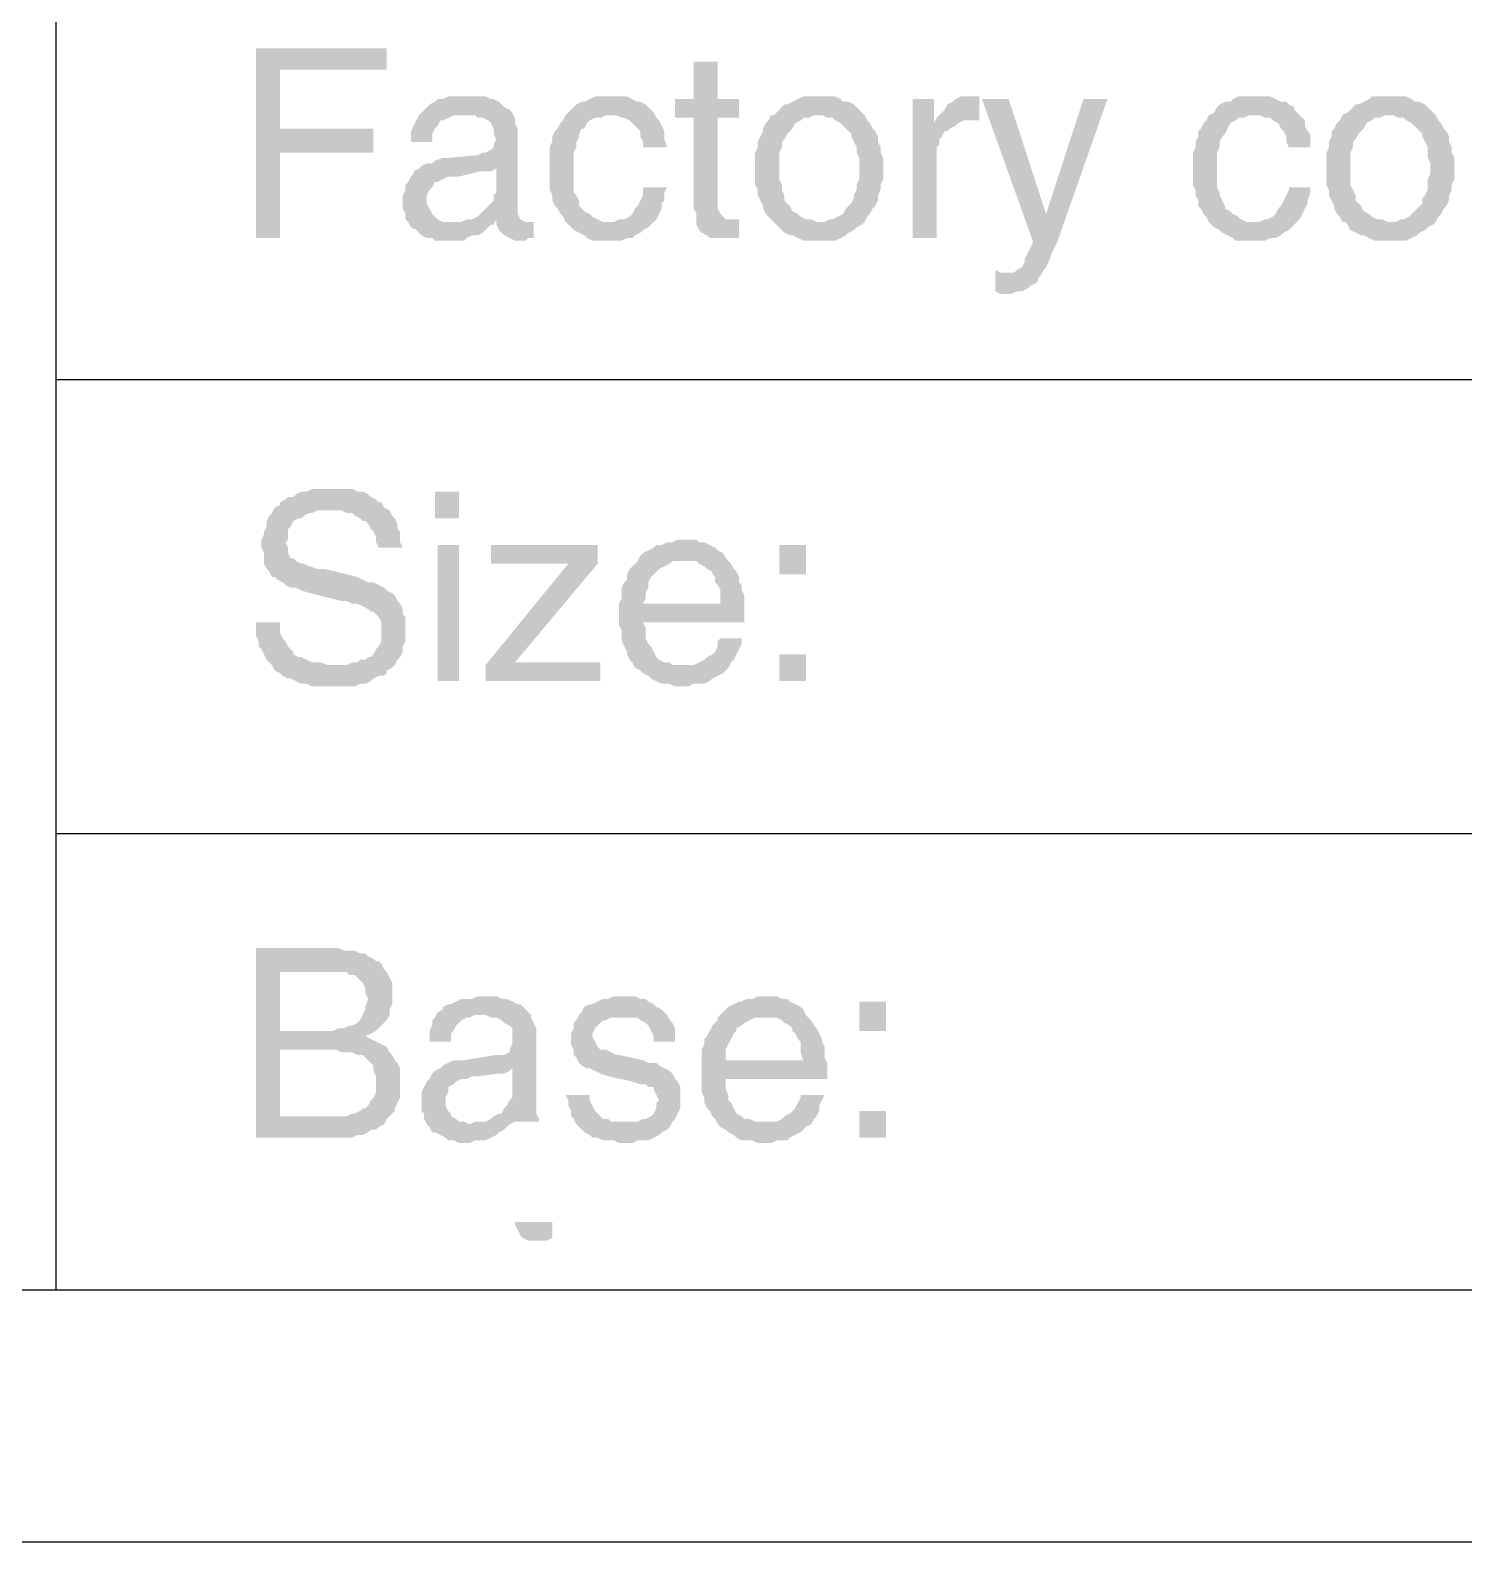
# Model space of a CAD drawing. Header units: millimetres. Extents: x 7018 to 13530, y 4187 to 5692.
# Drawn here: x 8430.53 to 8454.77, y 4524.92 to 4550.47 of the extents above; entities that cross this region are included whole.
import ezdxf

# ---------------------------------------------------------------- set-up
doc = ezdxf.new("R2010")
doc.units = ezdxf.units.MM

msp = doc.modelspace()

# ---------------------------------------------------------------- hatches: boundary and pattern name
at = {"transparency": 33554559}
for points in [[(8436.559, 4550.163), (8434.348, 4550.163), (8434.348, 4546.959), (8434.754, 4546.959), (8434.754, 4548.403), (8436.334, 4548.403), (8436.334, 4548.809), (8434.754, 4548.809), (8434.754, 4549.802), (8436.559, 4549.802), (8436.559, 4549.983)], [(8442.156, 4549.938), (8441.75, 4549.938), (8441.75, 4549.306), (8441.434, 4549.306), (8441.434, 4548.99), (8441.75, 4548.99), (8441.75, 4547.455), (8441.795, 4547.365), (8441.795, 4547.185), (8441.84, 4547.094), (8441.885, 4547.049), (8441.885, 4547.049), (8441.975, 4547.004), (8442.02, 4546.959), (8442.517, 4546.959), (8442.517, 4547.275), (8442.291, 4547.275), (8442.246, 4547.32), (8442.201, 4547.365), (8442.156, 4547.455), (8442.156, 4548.99), (8442.517, 4548.99), (8442.517, 4549.306), (8442.156, 4549.306)], [(8437.913, 4549.351), (8437.597, 4549.351), (8437.507, 4549.306), (8437.417, 4549.306), (8437.372, 4549.261), (8437.282, 4549.216), (8437.236, 4549.17), (8437.191, 4549.125), (8437.146, 4549.08), (8437.101, 4549.035), (8437.056, 4548.945), (8437.011, 4548.854), (8436.966, 4548.764), (8436.966, 4548.584), (8437.327, 4548.584), (8437.327, 4548.719), (8437.372, 4548.809), (8437.417, 4548.854), (8437.462, 4548.945), (8437.507, 4548.945), (8437.597, 4548.99), (8437.688, 4549.035), (8437.868, 4549.035), (8438.681, 4549.08), (8438.635, 4549.125), (8438.545, 4549.17), (8438.5, 4549.216), (8438.455, 4549.261), (8438.365, 4549.306), (8438.32, 4549.306), (8438.229, 4549.351), (8438.004, 4549.351)], [(8440.351, 4549.351), (8440.08, 4549.351), (8439.989, 4549.306), (8439.899, 4549.261), (8439.854, 4549.261), (8439.764, 4549.216), (8439.719, 4549.17), (8439.628, 4549.08), (8439.583, 4549.035), (8440.441, 4549.035), (8440.531, 4548.99), (8440.576, 4548.99), (8440.666, 4548.945), (8440.712, 4548.9), (8440.802, 4548.809), (8440.847, 4548.764), (8440.847, 4548.674), (8440.892, 4548.584), (8440.892, 4548.493), (8441.298, 4548.493), (8441.253, 4548.629), (8441.253, 4548.764), (8441.208, 4548.854), (8441.163, 4548.945), (8441.118, 4548.99), (8441.073, 4549.08), (8441.027, 4549.125), (8440.982, 4549.17), (8440.937, 4549.216), (8440.847, 4549.261), (8440.802, 4549.261), (8440.712, 4549.306), (8440.621, 4549.351), (8440.441, 4549.351)], [(8443.871, 4549.351), (8443.6, 4549.351), (8443.51, 4549.306), (8443.419, 4549.261), (8443.329, 4549.216), (8443.284, 4549.216), (8443.194, 4549.125), (8443.149, 4549.08), (8443.104, 4549.035), (8443.058, 4549.035), (8443.013, 4548.945), (8442.968, 4548.9), (8442.923, 4548.809), (8442.923, 4548.764), (8442.878, 4548.674), (8442.833, 4548.584), (8442.833, 4548.493), (8442.788, 4548.403), (8442.788, 4548.132), (8442.788, 4547.862), (8442.833, 4547.771), (8442.833, 4547.681), (8442.878, 4547.591), (8442.923, 4547.501), (8442.923, 4547.455), (8442.968, 4547.365), (8443.013, 4547.32), (8443.104, 4547.23), (8443.871, 4547.23), (8443.826, 4547.23), (8443.735, 4547.275), (8443.645, 4547.275), (8443.555, 4547.32), (8443.51, 4547.365), (8443.419, 4547.41), (8443.374, 4547.501), (8443.329, 4547.546), (8443.284, 4547.591), (8443.284, 4547.681), (8443.239, 4547.771), (8443.239, 4547.862), (8443.194, 4547.952), (8443.194, 4548.403), (8443.239, 4548.493), (8443.239, 4548.584), (8443.284, 4548.629), (8443.329, 4548.719), (8443.374, 4548.764), (8443.419, 4548.809), (8443.465, 4548.9), (8443.555, 4548.945), (8443.6, 4548.99), (8443.69, 4548.99), (8443.781, 4549.035), (8444.638, 4549.035), (8444.593, 4549.08), (8444.503, 4549.17), (8444.458, 4549.216), (8444.367, 4549.261), (8444.277, 4549.261), (8444.232, 4549.306), (8444.142, 4549.351), (8443.961, 4549.351)], [(8445.811, 4549.306), (8445.45, 4549.306), (8445.45, 4546.959), (8445.857, 4546.959), (8445.857, 4548.493), (8445.902, 4548.539), (8445.902, 4548.629), (8445.947, 4548.674), (8445.992, 4548.764), (8446.037, 4548.764), (8446.082, 4548.809), (8446.173, 4548.854), (8445.811, 4548.9)], [(8446.488, 4549.351), (8446.263, 4549.351), (8446.173, 4549.306), (8446.127, 4549.261), (8446.037, 4549.216), (8445.992, 4549.125), (8445.947, 4549.08), (8445.902, 4549.035), (8445.857, 4548.99), (8446.488, 4548.945), (8446.579, 4548.945), (8446.579, 4549.351), (8446.579, 4549.351)], [(8447.075, 4549.306), (8446.624, 4549.306), (8447.481, 4546.914), (8447.707, 4547.365)], [(8448.745, 4549.306), (8448.339, 4549.306), (8447.707, 4547.365), (8447.481, 4546.914), (8447.481, 4546.869), (8447.481, 4546.869), (8447.436, 4546.778), (8447.391, 4546.688), (8447.346, 4546.598), (8447.346, 4546.553), (8447.301, 4546.462), (8447.211, 4546.417), (8447.165, 4546.372), (8447.075, 4546.372), (8447.617, 4546.327), (8447.662, 4546.417), (8447.707, 4546.462), (8447.752, 4546.553), (8447.797, 4546.688), (8447.842, 4546.778), (8447.888, 4546.869)], [(8451.227, 4549.351), (8450.957, 4549.351), (8450.866, 4549.306), (8450.821, 4549.261), (8450.731, 4549.261), (8450.641, 4549.216), (8450.596, 4549.17), (8450.55, 4549.08), (8450.46, 4549.035), (8451.318, 4549.035), (8451.408, 4548.99), (8451.498, 4548.99), (8451.543, 4548.945), (8451.634, 4548.9), (8451.679, 4548.809), (8451.724, 4548.764), (8451.769, 4548.674), (8451.769, 4548.584), (8451.814, 4548.493), (8452.175, 4548.493), (8452.175, 4548.719), (8452.13, 4548.764), (8452.085, 4548.854), (8452.085, 4548.945), (8452.04, 4548.99), (8451.949, 4549.08), (8451.904, 4549.125), (8451.904, 4549.17), (8451.814, 4549.216), (8451.769, 4549.261), (8451.679, 4549.261), (8451.588, 4549.306), (8451.498, 4549.351), (8451.318, 4549.351)], [(8453.529, 4549.351), (8453.213, 4549.351), (8453.168, 4549.306), (8453.078, 4549.261), (8452.988, 4549.216), (8452.942, 4549.216), (8452.852, 4549.125), (8452.807, 4549.08), (8452.717, 4549.035), (8452.717, 4549.035), (8452.672, 4548.945), (8452.626, 4548.9), (8452.581, 4548.809), (8452.536, 4548.764), (8452.536, 4548.674), (8452.491, 4548.584), (8452.491, 4548.493), (8452.446, 4548.403), (8452.446, 4548.132), (8452.446, 4547.862), (8452.491, 4547.771), (8452.491, 4547.681), (8452.536, 4547.591), (8452.581, 4547.501), (8452.581, 4547.455), (8452.626, 4547.365), (8452.672, 4547.32), (8452.717, 4547.23), (8453.529, 4547.23), (8453.484, 4547.23), (8453.394, 4547.275), (8453.303, 4547.275), (8453.213, 4547.32), (8453.168, 4547.365), (8453.078, 4547.41), (8453.033, 4547.501), (8452.988, 4547.546), (8452.942, 4547.591), (8452.942, 4547.681), (8452.897, 4547.771), (8452.852, 4547.862), (8452.852, 4548.403), (8452.897, 4548.493), (8452.897, 4548.584), (8452.942, 4548.629), (8452.988, 4548.719), (8453.033, 4548.764), (8453.078, 4548.809), (8453.123, 4548.9), (8453.213, 4548.945), (8453.258, 4548.99), (8453.349, 4548.99), (8453.439, 4549.035), (8454.296, 4549.035), (8454.251, 4549.08), (8454.161, 4549.17), (8454.116, 4549.216), (8454.026, 4549.261), (8453.935, 4549.261), (8453.89, 4549.306), (8453.8, 4549.351), (8453.619, 4549.351)], [(8438.681, 4549.08), (8437.868, 4549.035), (8438.049, 4549.035), (8438.094, 4548.99), (8438.184, 4548.99), (8438.274, 4548.945), (8438.32, 4548.9), (8438.365, 4548.809), (8438.365, 4548.719), (8438.41, 4548.629), (8438.41, 4548.629), (8438.365, 4548.539), (8438.365, 4548.493), (8438.32, 4548.448), (8438.229, 4548.403), (8438.184, 4548.403), (8438.094, 4548.358), (8437.597, 4548.313), (8437.507, 4548.313), (8437.372, 4548.268), (8437.327, 4548.223), (8437.236, 4548.223), (8437.146, 4548.178), (8438.41, 4548.132), (8438.41, 4547.726), (8438.41, 4547.726), (8438.365, 4547.681), (8438.365, 4547.591), (8438.32, 4547.546), (8438.229, 4547.455), (8438.184, 4547.41), (8438.139, 4547.365), (8438.094, 4547.32), (8438.004, 4547.275), (8437.913, 4547.275), (8437.823, 4547.23), (8436.92, 4547.23), (8436.966, 4547.139), (8437.056, 4547.094), (8437.101, 4547.049), (8437.146, 4547.004), (8437.236, 4546.959), (8437.327, 4546.959), (8437.372, 4546.914), (8437.868, 4546.914), (8437.913, 4546.959), (8438.004, 4547.004), (8438.094, 4547.004), (8438.184, 4547.049), (8438.229, 4547.094), (8438.32, 4547.185), (8438.365, 4547.185), (8438.41, 4547.275), (8438.816, 4547.275), (8438.771, 4547.365), (8438.771, 4548.809), (8438.726, 4548.9), (8438.726, 4548.99)], [(8439.583, 4549.035), (8439.538, 4548.945), (8439.493, 4548.9), (8439.448, 4548.809), (8439.403, 4548.764), (8439.358, 4548.674), (8439.358, 4548.584), (8439.312, 4548.493), (8439.312, 4547.771), (8439.358, 4547.681), (8439.358, 4547.591), (8439.403, 4547.501), (8439.448, 4547.455), (8439.493, 4547.365), (8439.538, 4547.32), (8439.583, 4547.23), (8440.305, 4547.23), (8440.215, 4547.23), (8440.125, 4547.275), (8440.035, 4547.32), (8439.989, 4547.365), (8439.899, 4547.41), (8439.854, 4547.455), (8439.809, 4547.501), (8439.809, 4547.591), (8439.764, 4547.681), (8439.719, 4547.726), (8439.719, 4548.403), (8439.764, 4548.493), (8439.764, 4548.584), (8439.809, 4548.674), (8439.809, 4548.719), (8439.854, 4548.809), (8439.899, 4548.809), (8439.944, 4548.9), (8439.989, 4548.945), (8440.08, 4548.99), (8440.17, 4548.99), (8440.26, 4549.035), (8440.351, 4549.035)], [(8444.638, 4549.035), (8443.871, 4549.035), (8443.916, 4549.035), (8444.006, 4548.99), (8444.096, 4548.99), (8444.142, 4548.945), (8444.232, 4548.9), (8444.277, 4548.854), (8444.367, 4548.764), (8444.412, 4548.719), (8444.412, 4548.674), (8444.458, 4548.584), (8444.503, 4548.493), (8444.503, 4548.403), (8444.548, 4548.313), (8444.548, 4547.952), (8444.503, 4547.862), (8444.503, 4547.771), (8444.458, 4547.681), (8444.458, 4547.636), (8444.412, 4547.546), (8444.367, 4547.501), (8444.322, 4547.455), (8444.277, 4547.365), (8444.187, 4547.32), (8444.096, 4547.275), (8444.051, 4547.275), (8443.961, 4547.23), (8443.104, 4547.23), (8443.149, 4547.185), (8443.239, 4547.094), (8443.284, 4547.049), (8443.374, 4547.004), (8443.419, 4547.004), (8443.51, 4546.959), (8443.6, 4546.914), (8444.142, 4546.914), (8444.232, 4546.959), (8444.322, 4547.004), (8444.367, 4547.049), (8444.458, 4547.094), (8444.503, 4547.139), (8444.593, 4547.185), (8444.638, 4547.23), (8444.638, 4547.23), (8444.683, 4547.32), (8444.728, 4547.365), (8444.773, 4547.455), (8444.819, 4547.501), (8444.864, 4547.591), (8444.864, 4547.681), (8444.909, 4547.771), (8444.909, 4547.862), (8444.954, 4547.952), (8444.954, 4548.132), (8444.954, 4548.313), (8444.909, 4548.403), (8444.909, 4548.493), (8444.864, 4548.584), (8444.864, 4548.674), (8444.819, 4548.764), (8444.773, 4548.809), (8444.728, 4548.9), (8444.683, 4548.945)], [(8445.857, 4548.99), (8445.811, 4548.9), (8446.173, 4548.854), (8446.218, 4548.9), (8446.308, 4548.945), (8446.488, 4548.945)], [(8450.46, 4549.035), (8450.415, 4548.945), (8450.37, 4548.9), (8450.325, 4548.809), (8450.28, 4548.764), (8450.28, 4548.674), (8450.234, 4548.584), (8450.234, 4548.493), (8450.189, 4548.403), (8450.189, 4547.862), (8450.234, 4547.771), (8450.234, 4547.681), (8450.28, 4547.591), (8450.28, 4547.501), (8450.325, 4547.455), (8450.37, 4547.365), (8450.415, 4547.32), (8450.46, 4547.23), (8451.227, 4547.23), (8451.092, 4547.23), (8451.002, 4547.275), (8450.957, 4547.32), (8450.866, 4547.365), (8450.821, 4547.41), (8450.731, 4547.455), (8450.731, 4547.501), (8450.686, 4547.591), (8450.641, 4547.681), (8450.641, 4547.726), (8450.596, 4547.816), (8450.596, 4548.403), (8450.641, 4548.493), (8450.641, 4548.584), (8450.686, 4548.674), (8450.731, 4548.719), (8450.776, 4548.809), (8450.776, 4548.809), (8450.821, 4548.9), (8450.911, 4548.945), (8450.957, 4548.99), (8451.047, 4548.99), (8451.137, 4549.035), (8451.227, 4549.035)], [(8454.296, 4549.035), (8453.529, 4549.035), (8453.574, 4549.035), (8453.664, 4548.99), (8453.755, 4548.99), (8453.8, 4548.945), (8453.89, 4548.9), (8453.935, 4548.854), (8454.026, 4548.764), (8454.071, 4548.719), (8454.071, 4548.674), (8454.116, 4548.584), (8454.161, 4548.493), (8454.161, 4548.313), (8454.206, 4548.223), (8454.206, 4548.042), (8454.161, 4547.952), (8454.161, 4547.771), (8454.116, 4547.681), (8454.071, 4547.636), (8454.071, 4547.546), (8454.026, 4547.501), (8453.98, 4547.455), (8453.89, 4547.365), (8453.845, 4547.32), (8453.755, 4547.275), (8453.71, 4547.275), (8453.619, 4547.23), (8452.762, 4547.23), (8452.807, 4547.185), (8452.852, 4547.094), (8452.942, 4547.049), (8453.033, 4547.004), (8453.078, 4547.004), (8453.168, 4546.959), (8453.258, 4546.914), (8453.8, 4546.914), (8453.89, 4546.959), (8453.98, 4547.004), (8454.026, 4547.049), (8454.116, 4547.094), (8454.161, 4547.139), (8454.251, 4547.185), (8454.296, 4547.23), (8454.296, 4547.23), (8454.341, 4547.32), (8454.387, 4547.365), (8454.432, 4547.455), (8454.477, 4547.501), (8454.522, 4547.591), (8454.522, 4547.681), (8454.567, 4547.771), (8454.567, 4547.862), (8454.612, 4547.952), (8454.612, 4548.132), (8454.612, 4548.313), (8454.567, 4548.403), (8454.567, 4548.493), (8454.522, 4548.584), (8454.522, 4548.674), (8454.477, 4548.764), (8454.432, 4548.809), (8454.387, 4548.9), (8454.341, 4548.945)], [(8437.146, 4548.178), (8437.101, 4548.132), (8437.011, 4548.087), (8437.011, 4548.042), (8436.966, 4547.997), (8436.92, 4547.907), (8436.875, 4547.862), (8436.875, 4547.771), (8436.83, 4547.681), (8436.83, 4547.455), (8436.875, 4547.365), (8436.875, 4547.275), (8436.92, 4547.23), (8437.643, 4547.23), (8437.507, 4547.23), (8437.417, 4547.275), (8437.372, 4547.32), (8437.327, 4547.365), (8437.282, 4547.455), (8437.236, 4547.546), (8437.236, 4547.681), (8437.282, 4547.771), (8437.327, 4547.816), (8437.372, 4547.907), (8437.417, 4547.907), (8437.507, 4547.952), (8437.597, 4547.997), (8437.778, 4547.997), (8438.139, 4548.087), (8438.32, 4548.087), (8438.41, 4548.132)], [(8441.298, 4547.816), (8440.892, 4547.816), (8440.892, 4547.681), (8440.847, 4547.591), (8440.802, 4547.501), (8440.757, 4547.455), (8440.712, 4547.365), (8440.666, 4547.32), (8440.576, 4547.275), (8440.486, 4547.275), (8440.396, 4547.23), (8439.583, 4547.23), (8439.628, 4547.185), (8439.674, 4547.139), (8439.719, 4547.094), (8439.809, 4547.049), (8439.899, 4547.004), (8439.944, 4546.959), (8440.035, 4546.914), (8440.531, 4546.914), (8440.621, 4546.959), (8440.712, 4546.959), (8440.757, 4547.004), (8440.847, 4547.049), (8440.892, 4547.094), (8440.982, 4547.139), (8441.027, 4547.185), (8441.073, 4547.23), (8441.118, 4547.275), (8441.163, 4547.365), (8441.208, 4547.455), (8441.208, 4547.546), (8441.253, 4547.591), (8441.253, 4547.726)], [(8452.175, 4547.816), (8451.814, 4547.816), (8451.814, 4547.771), (8451.769, 4547.681), (8451.724, 4547.591), (8451.679, 4547.501), (8451.634, 4547.455), (8451.588, 4547.365), (8451.543, 4547.32), (8451.453, 4547.275), (8451.408, 4547.275), (8451.318, 4547.23), (8450.46, 4547.23), (8450.505, 4547.185), (8450.55, 4547.139), (8450.641, 4547.094), (8450.686, 4547.049), (8450.776, 4547.004), (8450.866, 4546.959), (8450.911, 4546.914), (8451.408, 4546.914), (8451.498, 4546.959), (8451.588, 4546.959), (8451.679, 4547.004), (8451.724, 4547.049), (8451.814, 4547.094), (8451.859, 4547.139), (8451.904, 4547.185), (8451.949, 4547.23), (8451.995, 4547.275), (8452.04, 4547.365), (8452.085, 4547.455), (8452.13, 4547.546), (8452.13, 4547.591), (8452.175, 4547.726)], [(8438.816, 4547.275), (8438.41, 4547.275), (8438.41, 4547.185), (8438.906, 4547.23), (8438.906, 4547.23)], [(8439.042, 4547.23), (8438.906, 4547.23), (8438.41, 4547.185), (8438.455, 4547.094), (8438.5, 4547.049), (8438.5, 4547.049), (8438.545, 4547.004), (8438.635, 4546.959), (8438.726, 4546.914), (8438.906, 4546.914), (8438.951, 4546.959), (8439.042, 4546.959)], [(8446.85, 4546.417), (8446.85, 4546.056), (8446.85, 4546.056), (8446.94, 4546.011), (8447.12, 4546.011), (8447.211, 4546.056), (8447.301, 4546.056), (8447.391, 4546.101), (8447.436, 4546.147), (8447.527, 4546.192), (8447.572, 4546.237), (8447.572, 4546.282), (8447.617, 4546.327), (8447.075, 4546.372), (8446.94, 4546.372)], [(8435.612, 4542.717), (8435.296, 4542.717), (8435.205, 4542.671), (8435.115, 4542.671), (8435.025, 4542.626), (8434.98, 4542.581), (8434.89, 4542.581), (8434.844, 4542.536), (8434.754, 4542.491), (8434.754, 4542.446), (8434.664, 4542.401), (8435.612, 4542.355), (8435.792, 4542.355), (8435.882, 4542.31), (8435.973, 4542.31), (8436.018, 4542.265), (8436.108, 4542.22), (8436.153, 4542.175), (8436.198, 4542.175), (8436.243, 4542.13), (8436.289, 4542.04), (8436.334, 4541.994), (8436.379, 4541.904), (8436.379, 4541.814), (8436.424, 4541.724), (8436.83, 4541.724), (8436.785, 4541.814), (8436.785, 4541.994), (8436.74, 4542.04), (8436.74, 4542.13), (8436.695, 4542.22), (8436.65, 4542.265), (8436.605, 4542.355), (8436.514, 4542.401), (8436.469, 4542.491), (8436.424, 4542.491), (8436.379, 4542.536), (8436.289, 4542.581), (8436.243, 4542.626), (8436.153, 4542.671), (8436.063, 4542.671), (8435.973, 4542.717), (8435.702, 4542.717)], [(8437.778, 4542.22), (8437.778, 4542.671), (8437.372, 4542.671), (8437.372, 4542.22)], [(8434.664, 4542.401), (8434.619, 4542.31), (8434.574, 4542.265), (8434.528, 4542.175), (8434.528, 4542.085), (8434.483, 4541.994), (8434.483, 4541.949), (8434.438, 4541.859), (8434.438, 4541.724), (8434.438, 4541.724), (8434.483, 4541.633), (8434.483, 4541.453), (8434.528, 4541.363), (8434.574, 4541.317), (8434.619, 4541.227), (8434.664, 4541.227), (8434.709, 4541.182), (8434.799, 4541.137), (8434.844, 4541.092), (8434.935, 4541.047), (8435.025, 4541.047), (8435.115, 4541.001), (8435.251, 4540.956), (8435.792, 4540.821), (8435.882, 4540.821), (8435.973, 4540.776), (8436.063, 4540.776), (8436.153, 4540.731), (8436.243, 4540.686), (8436.289, 4540.64), (8436.334, 4540.64), (8436.379, 4540.595), (8436.424, 4540.55), (8436.469, 4540.46), (8436.469, 4540.144), (8436.424, 4540.054), (8436.379, 4540.009), (8436.334, 4539.918), (8436.289, 4539.873), (8436.243, 4539.873), (8436.198, 4539.828), (8436.108, 4539.828), (8436.063, 4539.783), (8435.973, 4539.783), (8435.882, 4539.738), (8434.619, 4539.738), (8434.664, 4539.648), (8434.754, 4539.602), (8434.799, 4539.557), (8434.89, 4539.512), (8434.935, 4539.512), (8435.025, 4539.467), (8435.115, 4539.422), (8435.205, 4539.422), (8435.296, 4539.377), (8436.018, 4539.377), (8436.108, 4539.422), (8436.198, 4539.422), (8436.289, 4539.467), (8436.334, 4539.512), (8436.424, 4539.557), (8436.514, 4539.557), (8436.559, 4539.602), (8436.559, 4539.648), (8436.65, 4539.693), (8436.695, 4539.738), (8436.74, 4539.828), (8436.785, 4539.873), (8436.83, 4539.963), (8436.83, 4540.054), (8436.875, 4540.144), (8436.875, 4540.325), (8436.875, 4540.55), (8436.83, 4540.595), (8436.83, 4540.686), (8436.785, 4540.776), (8436.74, 4540.821), (8436.695, 4540.911), (8436.695, 4540.911), (8436.65, 4540.956), (8436.559, 4541.001), (8436.514, 4541.047), (8436.424, 4541.092), (8436.334, 4541.137), (8436.243, 4541.137), (8436.153, 4541.182), (8436.063, 4541.227), (8435.521, 4541.363), (8435.386, 4541.363), (8435.251, 4541.408), (8435.16, 4541.453), (8435.115, 4541.453), (8435.025, 4541.498), (8434.98, 4541.543), (8434.935, 4541.543), (8434.89, 4541.633), (8434.89, 4541.724), (8434.844, 4541.814), (8434.89, 4541.859), (8434.89, 4542.04), (8434.935, 4542.085), (8434.98, 4542.175), (8435.07, 4542.22), (8435.115, 4542.22), (8435.16, 4542.265), (8435.251, 4542.31), (8435.296, 4542.31), (8435.386, 4542.355), (8435.612, 4542.355)], [(8441.614, 4541.859), (8441.479, 4541.859), (8441.389, 4541.814), (8441.298, 4541.814), (8441.208, 4541.769), (8441.118, 4541.769), (8441.073, 4541.724), (8440.982, 4541.678), (8440.892, 4541.633), (8440.847, 4541.588), (8440.802, 4541.498), (8441.795, 4541.498), (8441.84, 4541.453), (8441.93, 4541.408), (8441.975, 4541.363), (8442.066, 4541.317), (8442.066, 4541.272), (8442.111, 4541.227), (8442.111, 4541.137), (8442.156, 4541.092), (8442.201, 4541.001), (8442.201, 4540.776), (8440.486, 4540.776), (8440.486, 4540.415), (8440.531, 4540.325), (8440.531, 4540.144), (8440.576, 4540.054), (8440.621, 4539.963), (8440.621, 4539.918), (8440.666, 4539.828), (8440.712, 4539.783), (8440.757, 4539.693), (8441.569, 4539.738), (8441.389, 4539.738), (8441.343, 4539.783), (8441.253, 4539.783), (8441.163, 4539.828), (8441.118, 4539.873), (8441.073, 4539.963), (8441.073, 4539.963), (8441.027, 4540.054), (8440.982, 4540.099), (8440.937, 4540.189), (8440.937, 4540.37), (8440.892, 4540.46), (8442.607, 4540.46), (8442.607, 4540.911), (8442.562, 4541.001), (8442.562, 4541.092), (8442.517, 4541.137), (8442.517, 4541.227), (8442.472, 4541.317), (8442.427, 4541.363), (8442.381, 4541.453), (8442.336, 4541.498), (8442.291, 4541.543), (8442.246, 4541.633), (8442.156, 4541.678), (8442.111, 4541.724), (8442.02, 4541.769), (8441.93, 4541.814), (8441.84, 4541.814), (8441.795, 4541.859), (8441.704, 4541.859)], [(8437.778, 4539.467), (8437.778, 4541.769), (8437.417, 4541.769), (8437.417, 4539.467)], [(8440.125, 4541.769), (8438.32, 4541.769), (8438.32, 4541.453), (8439.628, 4541.453), (8438.229, 4539.738), (8438.229, 4539.467), (8440.17, 4539.467), (8440.17, 4539.783), (8438.726, 4539.783), (8440.125, 4541.453), (8440.125, 4541.633)], [(8443.645, 4541.272), (8443.645, 4541.769), (8443.194, 4541.769), (8443.194, 4541.272)], [(8440.802, 4541.498), (8440.757, 4541.453), (8440.712, 4541.408), (8440.666, 4541.363), (8440.621, 4541.272), (8440.621, 4541.182), (8440.576, 4541.137), (8440.531, 4541.047), (8440.531, 4540.866), (8440.486, 4540.776), (8440.892, 4540.776), (8440.937, 4540.866), (8440.937, 4540.956), (8440.982, 4541.047), (8440.982, 4541.137), (8441.027, 4541.227), (8441.073, 4541.272), (8441.118, 4541.317), (8441.163, 4541.363), (8441.253, 4541.408), (8441.343, 4541.453), (8441.389, 4541.498), (8441.569, 4541.498)], [(8434.754, 4540.46), (8434.348, 4540.46), (8434.348, 4540.234), (8434.393, 4540.144), (8434.393, 4540.054), (8434.438, 4540.009), (8434.483, 4539.918), (8434.528, 4539.828), (8434.574, 4539.783), (8434.619, 4539.738), (8435.657, 4539.738), (8435.566, 4539.738), (8435.431, 4539.783), (8435.296, 4539.783), (8435.205, 4539.828), (8435.115, 4539.873), (8435.07, 4539.873), (8434.98, 4539.918), (8434.98, 4539.963), (8434.935, 4540.009), (8434.89, 4540.054), (8434.844, 4540.144), (8434.799, 4540.189), (8434.754, 4540.279), (8434.754, 4540.37)], [(8442.562, 4540.189), (8442.201, 4540.189), (8442.156, 4540.144), (8442.156, 4540.054), (8442.111, 4539.963), (8442.066, 4539.918), (8441.975, 4539.873), (8441.93, 4539.828), (8441.84, 4539.783), (8441.75, 4539.738), (8441.569, 4539.738), (8440.757, 4539.693), (8440.757, 4539.693), (8440.847, 4539.648), (8440.892, 4539.602), (8440.982, 4539.557), (8441.027, 4539.512), (8441.118, 4539.467), (8441.208, 4539.422), (8441.343, 4539.422), (8441.434, 4539.377), (8441.659, 4539.377), (8441.75, 4539.422), (8441.93, 4539.422), (8442.02, 4539.467), (8442.066, 4539.512), (8442.156, 4539.557), (8442.246, 4539.602), (8442.291, 4539.648), (8442.336, 4539.693), (8442.381, 4539.783), (8442.427, 4539.828), (8442.472, 4539.918), (8442.517, 4540.009), (8442.562, 4540.099)], [(8443.645, 4539.467), (8443.645, 4539.918), (8443.194, 4539.918), (8443.194, 4539.467)], [(8435.747, 4534.954), (8434.348, 4534.954), (8434.348, 4531.749), (8435.973, 4531.749), (8436.063, 4531.795), (8436.153, 4531.795), (8436.243, 4531.84), (8436.289, 4531.885), (8436.379, 4531.885), (8436.424, 4531.93), (8436.514, 4531.975), (8436.514, 4531.975), (8436.559, 4532.065), (8434.754, 4532.11), (8434.754, 4533.239), (8435.612, 4533.239), (8436.559, 4533.284), (8436.469, 4533.329), (8436.469, 4533.329), (8436.379, 4533.374), (8436.289, 4533.419), (8436.198, 4533.464), (8436.289, 4533.51), (8436.379, 4533.555), (8434.754, 4533.555), (8434.754, 4534.548), (8435.612, 4534.548), (8436.514, 4534.593), (8436.469, 4534.683), (8436.424, 4534.728), (8436.379, 4534.728), (8436.334, 4534.773), (8436.243, 4534.818), (8436.198, 4534.864), (8436.108, 4534.864), (8436.018, 4534.909), (8435.837, 4534.909)], [(8436.514, 4534.593), (8435.612, 4534.548), (8435.882, 4534.548), (8435.928, 4534.502), (8436.018, 4534.502), (8436.063, 4534.457), (8436.108, 4534.412), (8436.153, 4534.367), (8436.198, 4534.277), (8436.198, 4534.187), (8436.243, 4534.096), (8436.243, 4534.096), (8436.198, 4533.961), (8436.198, 4533.916), (8436.153, 4533.825), (8436.108, 4533.735), (8436.063, 4533.69), (8436.063, 4533.69), (8435.973, 4533.645), (8435.928, 4533.645), (8435.837, 4533.6), (8435.747, 4533.6), (8435.657, 4533.555), (8434.754, 4533.555), (8436.379, 4533.555), (8436.469, 4533.645), (8436.514, 4533.69), (8436.559, 4533.735), (8436.605, 4533.825), (8436.605, 4533.916), (8436.65, 4534.006), (8436.65, 4534.187), (8436.65, 4534.367), (8436.605, 4534.457), (8436.559, 4534.548)], [(8438.229, 4534.141), (8438.094, 4534.141), (8438.004, 4534.096), (8437.823, 4534.096), (8437.733, 4534.051), (8437.643, 4534.006), (8437.597, 4534.006), (8437.507, 4533.961), (8437.507, 4533.916), (8437.417, 4533.871), (8437.372, 4533.78), (8437.327, 4533.735), (8437.327, 4533.645), (8437.282, 4533.555), (8437.282, 4533.374), (8437.643, 4533.374), (8437.643, 4533.51), (8437.688, 4533.555), (8437.733, 4533.645), (8437.778, 4533.69), (8437.823, 4533.735), (8437.913, 4533.78), (8437.958, 4533.78), (8438.049, 4533.825), (8438.997, 4533.825), (8438.906, 4533.916), (8438.861, 4533.961), (8438.816, 4534.006), (8438.771, 4534.006), (8438.681, 4534.051), (8438.59, 4534.096), (8438.5, 4534.096), (8438.41, 4534.141), (8438.32, 4534.141)], [(8440.531, 4534.141), (8440.396, 4534.141), (8440.305, 4534.096), (8440.215, 4534.096), (8440.125, 4534.051), (8440.035, 4534.006), (8439.989, 4534.006), (8439.899, 4533.961), (8439.854, 4533.871), (8439.809, 4533.825), (8439.764, 4533.735), (8439.719, 4533.69), (8439.719, 4533.6), (8439.674, 4533.51), (8439.674, 4533.329), (8439.719, 4533.239), (8439.719, 4533.148), (8439.764, 4533.103), (8439.809, 4533.013), (8439.854, 4532.968), (8439.944, 4532.923), (8439.989, 4532.923), (8440.08, 4532.878), (8440.17, 4532.833), (8440.305, 4532.787), (8440.712, 4532.697), (8440.712, 4532.697), (8440.847, 4532.652), (8440.937, 4532.652), (8440.982, 4532.607), (8441.073, 4532.607), (8441.073, 4532.562), (8441.118, 4532.472), (8441.163, 4532.381), (8441.118, 4532.336), (8441.118, 4532.246), (8441.073, 4532.156), (8441.027, 4532.11), (8440.937, 4532.065), (8440.892, 4532.065), (8440.802, 4532.02), (8440.621, 4532.02), (8439.764, 4531.975), (8439.809, 4531.93), (8439.854, 4531.885), (8439.899, 4531.84), (8439.989, 4531.795), (8440.035, 4531.749), (8440.125, 4531.749), (8440.215, 4531.704), (8440.396, 4531.704), (8440.486, 4531.659), (8440.712, 4531.659), (8440.802, 4531.704), (8440.982, 4531.704), (8441.073, 4531.749), (8441.163, 4531.795), (8441.208, 4531.84), (8441.298, 4531.885), (8441.298, 4531.885), (8441.343, 4531.93), (8441.389, 4532.02), (8441.434, 4532.065), (8441.479, 4532.156), (8441.524, 4532.246), (8441.524, 4532.426), (8441.524, 4532.607), (8441.479, 4532.697), (8441.434, 4532.742), (8441.389, 4532.833), (8441.389, 4532.833), (8441.343, 4532.878), (8441.253, 4532.923), (8441.163, 4532.968), (8441.118, 4533.013), (8440.982, 4533.013), (8440.892, 4533.058), (8440.486, 4533.148), (8440.441, 4533.148), (8440.351, 4533.194), (8440.26, 4533.239), (8440.17, 4533.239), (8440.125, 4533.284), (8440.125, 4533.284), (8440.08, 4533.374), (8440.035, 4533.464), (8440.035, 4533.51), (8440.08, 4533.6), (8440.125, 4533.645), (8440.17, 4533.69), (8440.215, 4533.735), (8440.26, 4533.735), (8440.351, 4533.78), (8440.531, 4533.78), (8441.298, 4533.825), (8441.253, 4533.871), (8441.208, 4533.916), (8441.118, 4533.961), (8441.073, 4534.006), (8440.982, 4534.051), (8440.937, 4534.096), (8440.847, 4534.096), (8440.757, 4534.141), (8440.666, 4534.141)], [(8442.968, 4534.141), (8442.833, 4534.141), (8442.743, 4534.096), (8442.652, 4534.096), (8442.562, 4534.051), (8442.517, 4534.051), (8442.427, 4534.006), (8442.336, 4533.961), (8442.291, 4533.916), (8442.246, 4533.871), (8442.156, 4533.78), (8443.149, 4533.78), (8443.239, 4533.735), (8443.284, 4533.69), (8443.374, 4533.645), (8443.419, 4533.6), (8443.419, 4533.555), (8443.465, 4533.51), (8443.51, 4533.419), (8443.555, 4533.374), (8443.555, 4533.194), (8443.6, 4533.058), (8441.885, 4533.058), (8441.885, 4532.517), (8441.93, 4532.426), (8441.93, 4532.336), (8441.975, 4532.246), (8442.02, 4532.201), (8442.066, 4532.11), (8442.111, 4532.065), (8442.156, 4531.975), (8442.968, 4532.02), (8442.788, 4532.02), (8442.697, 4532.065), (8442.607, 4532.065), (8442.562, 4532.11), (8442.472, 4532.156), (8442.427, 4532.246), (8442.427, 4532.246), (8442.381, 4532.336), (8442.336, 4532.381), (8442.336, 4532.472), (8442.291, 4532.562), (8442.291, 4532.742), (8444.006, 4532.742), (8444.006, 4533.013), (8443.961, 4533.103), (8443.961, 4533.284), (8443.916, 4533.374), (8443.916, 4533.419), (8443.871, 4533.51), (8443.826, 4533.6), (8443.781, 4533.645), (8443.735, 4533.735), (8443.69, 4533.78), (8443.645, 4533.825), (8443.6, 4533.916), (8443.555, 4533.961), (8443.465, 4534.006), (8443.374, 4534.051), (8443.329, 4534.096), (8443.239, 4534.096), (8443.149, 4534.141), (8443.058, 4534.141)], [(8444.999, 4533.555), (8444.999, 4534.051), (8444.548, 4534.051), (8444.548, 4533.555)], [(8438.997, 4533.825), (8438.184, 4533.825), (8438.229, 4533.825), (8438.32, 4533.78), (8438.41, 4533.78), (8438.5, 4533.735), (8438.545, 4533.69), (8438.635, 4533.645), (8438.681, 4533.6), (8438.681, 4533.329), (8438.635, 4533.239), (8438.635, 4533.194), (8438.545, 4533.148), (8438.41, 4533.148), (8437.868, 4533.058), (8437.688, 4533.058), (8437.597, 4533.013), (8437.507, 4532.968), (8437.462, 4532.923), (8438.681, 4532.923), (8438.681, 4532.517), (8438.681, 4532.426), (8438.635, 4532.381), (8438.59, 4532.291), (8438.545, 4532.246), (8438.5, 4532.156), (8438.455, 4532.156), (8438.365, 4532.11), (8438.32, 4532.065), (8438.229, 4532.02), (8438.049, 4532.02), (8437.958, 4531.975), (8437.236, 4531.975), (8437.282, 4531.93), (8437.327, 4531.84), (8437.372, 4531.84), (8437.462, 4531.795), (8437.552, 4531.749), (8437.597, 4531.704), (8437.688, 4531.704), (8437.778, 4531.659), (8437.958, 4531.659), (8438.049, 4531.704), (8438.229, 4531.704), (8438.32, 4531.749), (8438.41, 4531.795), (8438.455, 4531.84), (8438.545, 4531.885), (8438.59, 4531.93), (8438.635, 4531.975), (8438.726, 4532.02), (8439.132, 4532.02), (8439.132, 4532.065), (8439.087, 4532.156), (8439.087, 4533.6), (8439.042, 4533.69), (8438.997, 4533.78)], [(8441.298, 4533.825), (8440.531, 4533.78), (8440.802, 4533.78), (8440.847, 4533.735), (8440.937, 4533.69), (8440.937, 4533.69), (8440.982, 4533.645), (8441.027, 4533.555), (8441.073, 4533.464), (8441.073, 4533.374), (8441.434, 4533.374), (8441.434, 4533.6), (8441.389, 4533.69), (8441.343, 4533.735)], [(8442.156, 4533.78), (8442.156, 4533.735), (8442.111, 4533.69), (8442.066, 4533.645), (8442.02, 4533.555), (8441.975, 4533.464), (8441.93, 4533.419), (8441.93, 4533.329), (8441.885, 4533.239), (8441.885, 4533.058), (8442.291, 4533.058), (8442.291, 4533.239), (8442.336, 4533.329), (8442.381, 4533.419), (8442.427, 4533.51), (8442.472, 4533.555), (8442.472, 4533.6), (8442.562, 4533.645), (8442.607, 4533.69), (8442.697, 4533.735), (8442.788, 4533.78), (8442.968, 4533.78)], [(8436.559, 4533.284), (8435.612, 4533.239), (8435.702, 4533.239), (8435.792, 4533.194), (8435.973, 4533.194), (8436.063, 4533.148), (8436.153, 4533.148), (8436.198, 4533.103), (8436.198, 4533.103), (8436.289, 4533.013), (8436.334, 4532.968), (8436.334, 4532.878), (8436.379, 4532.787), (8436.379, 4532.517), (8436.334, 4532.426), (8436.289, 4532.381), (8436.243, 4532.291), (8436.198, 4532.246), (8436.153, 4532.246), (8436.108, 4532.201), (8436.018, 4532.156), (8435.973, 4532.156), (8435.882, 4532.11), (8434.754, 4532.11), (8436.559, 4532.065), (8436.605, 4532.11), (8436.695, 4532.201), (8436.695, 4532.246), (8436.74, 4532.336), (8436.785, 4532.426), (8436.785, 4532.923), (8436.74, 4533.013), (8436.695, 4533.058), (8436.65, 4533.148), (8436.605, 4533.194)], [(8437.462, 4532.923), (8437.372, 4532.878), (8437.327, 4532.833), (8437.327, 4532.833), (8437.282, 4532.742), (8437.236, 4532.697), (8437.191, 4532.607), (8437.146, 4532.517), (8437.146, 4532.336), (8437.146, 4532.201), (8437.191, 4532.156), (8437.191, 4532.065), (8437.236, 4531.975), (8437.958, 4531.975), (8437.868, 4532.02), (8437.778, 4532.02), (8437.733, 4532.065), (8437.643, 4532.11), (8437.643, 4532.156), (8437.597, 4532.201), (8437.552, 4532.291), (8437.552, 4532.426), (8437.597, 4532.517), (8437.597, 4532.607), (8437.688, 4532.652), (8437.733, 4532.697), (8437.823, 4532.742), (8437.913, 4532.742), (8438.004, 4532.787), (8438.094, 4532.787), (8438.455, 4532.833), (8438.545, 4532.833), (8438.635, 4532.878), (8438.681, 4532.923)], [(8439.989, 4532.472), (8439.583, 4532.472), (8439.628, 4532.381), (8439.628, 4532.291), (8439.674, 4532.201), (8439.674, 4532.11), (8439.719, 4532.065), (8439.764, 4531.975), (8440.621, 4532.02), (8440.351, 4532.02), (8440.305, 4532.065), (8440.215, 4532.065), (8440.17, 4532.11), (8440.125, 4532.156), (8440.08, 4532.201), (8440.035, 4532.291), (8439.989, 4532.381)], [(8443.961, 4532.472), (8443.555, 4532.472), (8443.555, 4532.426), (8443.51, 4532.336), (8443.465, 4532.246), (8443.419, 4532.201), (8443.374, 4532.156), (8443.284, 4532.11), (8443.239, 4532.065), (8443.149, 4532.02), (8442.968, 4532.02), (8442.156, 4531.975), (8442.156, 4531.975), (8442.201, 4531.93), (8442.291, 4531.885), (8442.336, 4531.84), (8442.427, 4531.795), (8442.472, 4531.749), (8442.562, 4531.704), (8442.743, 4531.704), (8442.833, 4531.659), (8443.058, 4531.659), (8443.149, 4531.704), (8443.329, 4531.704), (8443.374, 4531.749), (8443.465, 4531.795), (8443.555, 4531.84), (8443.6, 4531.885), (8443.645, 4531.93), (8443.735, 4531.975), (8443.781, 4532.065), (8443.826, 4532.11), (8443.871, 4532.201), (8443.871, 4532.291), (8443.916, 4532.381)], [(8444.999, 4531.749), (8444.999, 4532.201), (8444.548, 4532.201), (8444.548, 4531.749)], [(8439.358, 4530.324), (8439.222, 4530.324), (8438.726, 4530.279), (8438.771, 4530.188), (8438.816, 4530.098), (8438.816, 4530.098), (8438.861, 4530.053), (8438.951, 4530.008), (8439.267, 4530.008), (8439.358, 4530.053)], [(8439.132, 4530.324), (8438.726, 4530.324), (8438.726, 4530.279), (8439.222, 4530.324), (8439.222, 4530.324)]]:
    msp.add_hatch(color=256, dxfattribs=at).paths.add_polyline_path(points)

# ---------------------------------------------------------------- linework, layer by layer
msp.add_line((8418.145, 4529.177), (8827.401, 4529.177))
msp.add_lwpolyline([(8831.439, 4524.918), (8831.439, 4821.918), (8411.439, 4821.918), (8411.439, 4524.918)], close=True)
for points in [[(8430.963, 4815.918), (8430.963, 4529.177)], [(8430.963, 4544.567), (8780.033, 4544.567)], [(8430.963, 4536.894), (8727.093, 4536.894)]]:
    msp.add_lwpolyline(points)

doc.saveas('drawing.dxf')
